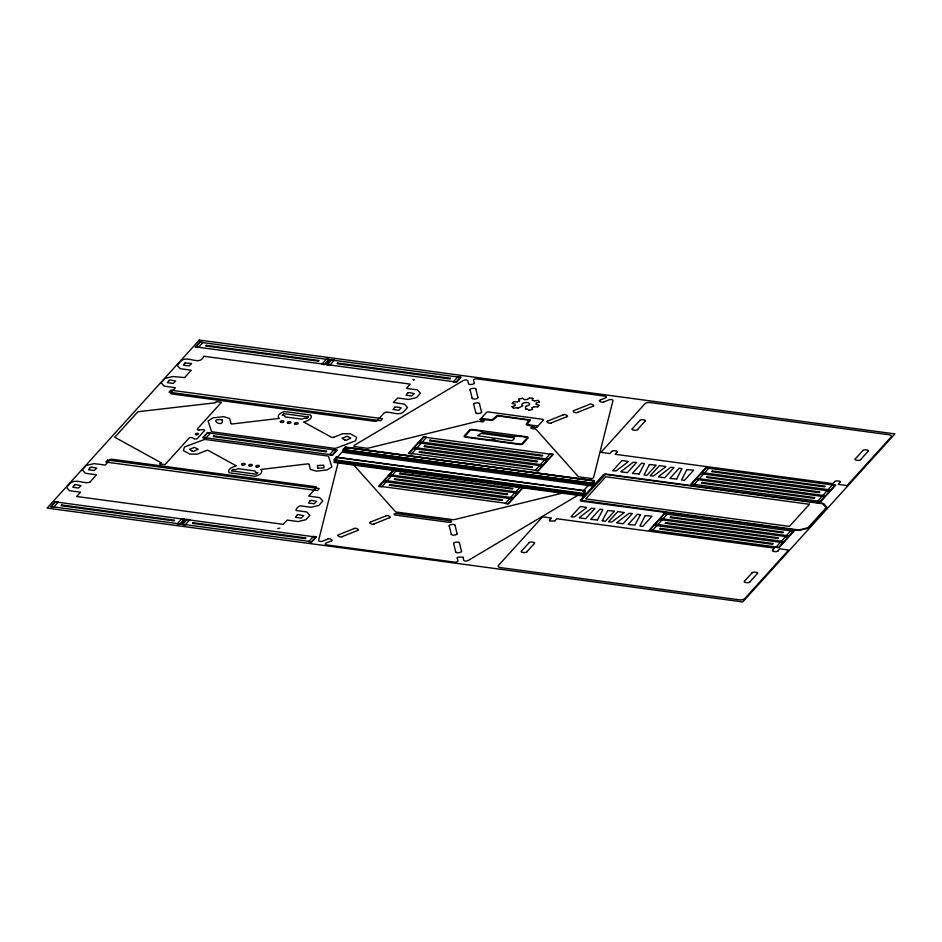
<?xml version="1.0" encoding="UTF-8"?>
<svg xmlns="http://www.w3.org/2000/svg" width="942" height="942" viewBox="0 0 942 942"><rect width="100%" height="100%" fill="white"/><g stroke="black" fill="none" stroke-linecap="round" stroke-linejoin="round"><path stroke-width="1.41" d="M536.21 404.33L536.233 403.117M222.336 419.885C223.796 429.01 206.828 418.001 222.324 419.814M317.642 468.103L317.513 465.525L323.789 465.183L324.013 467.809L317.678 468.233M525.483 409.158L525.612 406.202M526.908 552C525.836 553.154 519.76 552.542 521.303 551.141M555.026 520.95L549.586 521.032L549.422 520.09M637.71 429.67C636.698 430.718 630.987 430.388 632.106 428.81M528.921 542.733C529.957 541.379 535.774 542.109 534.526 543.487M611.593 451.453C612.583 450.158 618.329 450.665 617.198 452.207M639.712 420.403C640.713 419.108 646.495 419.626 645.329 421.156M749.926 582.038C748.972 583.251 742.885 582.686 744.31 581.238M778.057 550.988C777.103 552.177 771.239 551.647 772.44 550.187M860.729 459.708C860.046 460.873 853.77 460.45 855.112 458.907M515.121 405.531L515.215 404.248L512.283 403.447M335.081 461.863L336.212 460.626L336.659 457.412L334.881 459.366L335.081 461.863L582.474 495.245L583.593 494.008L584.04 490.794M584.794 490.676L585.029 493.643L582.91 495.975L334.363 462.44L334.127 459.484L336.247 457.141L584.794 490.676L584.17 494.079L583.051 495.315M215.412 402.293L216.519 401.586L221.335 402.422L197.373 428.928A1.872 0.848 -4.6 0 0 199.186 429.999M476.004 389.034C475.945 387.763 469.363 388.304 469.893 389.764M451.183 534.373C451.689 535.821 457.306 535.032 457.365 533.737M230.696 423.405L231.756 424.018L279.032 418.413M463.24 557.205L457.965 557.063L457.094 558.005M236.018 465.901L235.264 466.266A10.762 4.875 -4.6 0 0 229.283 472.778L255.258 476.287A10.762 4.875 -4.6 0 0 261.158 469.775L260.993 469.658M303.972 421.969L304.831 421.569A10.762 4.875 -4.6 0 0 310.719 415.057L284.731 411.56A10.762 4.875 -4.6 0 0 278.844 418.06L279.032 418.224M215.683 402.74L137.885 411.736L114.771 437.253L161.129 462.781M532.265 400.067L533.09 398.419M597.511 519.925L602.798 509.598L599.948 509.175L590.693 519.395L597.463 519.984M639.182 473.92L644.458 463.605L641.608 463.181L632.353 473.39L639.123 473.991M649.356 464.606L644.081 474.933L646.918 475.357L656.174 465.136L649.427 464.536M645.176 515.674L639.901 525.989L642.738 526.413L651.994 516.192L645.282 515.557M676.662 478.983L681.937 468.657L679.1 468.233L669.844 478.454L676.615 479.042M686.848 469.669L681.561 479.984L684.41 480.42L693.665 470.199L686.895 469.599M260.969 469.434L308.246 463.817L309.306 464.43M472.013 398.231C472.46 399.608 478.171 399.114 478.089 397.536M475.616 412.737C476.051 414.139 481.904 413.526 481.703 412.043M459.578 542.757C459.307 541.509 452.902 542.086 453.467 543.499M455.575 551.965C456.01 553.413 462.039 552.648 461.662 551.258M603.904 401.881L608.991 399.855A2.496 1.13 -4.6 0 1 611.723 399.608A2.496 1.13 -4.6 0 1 612.948 400.644L593.59 477.57A2.025 0.918 -4.6 0 1 590.764 478.454L579.66 476.958A3.132 1.413 -4.6 0 1 577.999 476.275L536.245 429.505A2.496 1.13 -4.6 0 0 534.926 428.963L531.806 428.539A1.507 0.683 -4.6 0 1 531.029 427.692A1.507 0.683 -4.6 0 1 533.007 427.221L535.08 427.491A1.566 0.707 -4.6 0 0 537.128 426.997L543.322 420.156A1.566 0.707 -4.6 0 0 542.521 419.284L488.451 411.984A1.566 0.707 -4.6 0 0 486.402 412.478L480.114 419.449L483.081 420.485A1.507 0.683 -4.6 0 1 483.858 421.333A1.507 0.683 -4.6 0 1 481.88 421.804L478.76 421.38A2.496 1.13 -4.6 0 0 476.84 421.498L368.699 448.039A3.132 1.413 -4.6 0 1 366.297 448.168L355.193 446.673A2.025 0.918 -4.6 0 1 354.357 445.283L463.44 380.474A2.496 1.13 -4.6 0 1 466.066 379.956A2.496 1.13 -4.6 0 1 467.809 380.803L468.433 383.288A2.496 1.13 -4.6 0 1 468.327 383.771C469.246 385.054 474.391 384.572 474.45 383.029M480.208 419.32L481.009 420.203M479.584 403.576C479.313 402.175 473.084 402.858 473.508 404.283M455.151 525.212C454.786 523.882 448.863 524.341 449.063 525.907M161.117 463.005L159.634 464.029L165.085 464.571L189.036 438.136A1.872 0.848 -4.6 0 1 192.239 437.759L194.193 438.819A1.872 0.848 -4.6 0 0 197.408 438.442L204.438 430.682A1.872 0.848 -4.6 0 0 204.226 429.846A1.872 0.848 -4.6 0 0 202.506 429.611L199.245 429.999M231.661 470.741L232.957 469.387L235.618 469.646L238.102 468.669L254.999 470.953L255.353 472.319L257.837 472.719L256.153 474.203L231.744 470.87M308.328 417.094L307.045 418.448L304.384 418.189L301.899 419.166L285.002 416.882L284.637 415.528L282.176 415.139L283.801 413.632L308.293 417M345.337 447.109L343.218 449.452L343.453 452.407L592 485.942L594.119 483.599L593.884 480.644L345.337 447.109L345.573 450.064L343.453 452.407M343.96 449.346L345.738 447.379L345.938 449.887L344.819 451.124L343.383 449.263L344.242 451.041L345.361 449.805L345.161 447.309L593.884 480.644M335.505 459.296L346.103 447.591L592.506 480.832M334.363 462.44L336.482 460.108L336.247 457.141M393.615 469.764L388.869 475.003L392.013 475.427L396.747 470.188M512.212 403.353L513.625 401.787M537.87 406.814L539.283 405.248L536.328 404.436M520.29 486.861L515.557 492.089L518.689 492.513L523.434 487.285M522.68 487.45L518.441 492.136L389.682 474.756L393.933 470.082L401.162 471.059M521.538 551.082L528.992 542.839M549.657 520.031L551.47 518.029L542.592 516.828L498.518 565.388A3.968 1.79 -4.6 0 0 500.579 567.614L739.552 599.854A3.968 1.79 -4.6 0 0 744.745 598.617L788.678 550.022L779.788 548.833L777.974 550.835M611.664 451.559L609.851 453.561L600.972 452.372L644.905 403.788A3.968 1.79 -4.6 0 1 650.086 402.54L889.06 434.78A3.968 1.79 -4.6 0 1 891.12 437.006L847.046 485.577L838.168 484.376L839.993 482.363M632.329 428.751L639.795 420.509M526.825 551.788L534.291 543.558M554.944 520.738L556.757 518.736L774.501 548.114L772.687 550.116M616.963 452.278L615.138 454.279L832.881 483.658L834.694 481.656M637.628 429.458L645.093 421.227M582.874 491.477L588.656 485.095M593.13 480.761L593.33 483.258L592.2 484.506L344.819 451.124M592.777 484.577L593.907 483.34L593.707 480.844M744.557 581.167L752.01 572.936M855.36 458.836L862.813 450.606M749.844 581.885L757.309 573.643M860.647 459.555L868.112 451.312M342.24 536.716C341.122 537.917 335.658 535.445 338.649 534.667M353.957 528.556C355.358 527.202 360.539 530.016 357.583 530.57M374.115 523.976C373.114 525.283 367.451 522.704 370.489 521.962M385.796 515.851C387.174 514.544 392.249 517.229 389.517 517.853M551.294 422.993C550.411 424.183 544.594 421.733 547.702 420.944M563.022 414.833C564.47 413.514 569.521 416.27 566.743 416.835M577.587 412.478C576.339 413.797 571.04 411.124 573.949 410.465M589.268 404.353C590.728 403.011 595.827 405.837 592.895 406.367M206.145 450.512L207.958 450.288L236.006 465.689M333.845 437.323L332.031 437.547L304.019 422.193M327.71 539.024C329.088 537.729 334.245 540.414 331.337 541.038M603.846 401.998C602.433 403.282 597.275 400.691 600.219 399.997M628.161 461.757L616.056 470.965L612.712 470.741L621.967 460.52L628.161 461.415M621.072 471.495L633.189 462.263L636.533 462.487L627.278 472.707L621.143 471.848M586.489 507.75L574.385 516.97L571.052 516.746L580.307 506.525L586.501 507.42M579.401 517.499L591.529 508.268L594.873 508.492L585.618 518.712L579.483 517.853M665.664 466.796L653.536 476.028L650.192 475.804L659.459 465.583L665.653 466.478M658.552 476.558L670.68 467.326L674.013 467.55L664.758 477.771L658.588 476.887M623.981 512.813L611.876 522.021L608.532 521.797L617.787 511.588L623.981 512.472M616.892 522.551L629.009 513.319L632.353 513.543L623.098 523.764L616.904 522.869M527.473 399.42L529.51 397.936M532.077 407.815L534.079 406.791M868.43 451.218C869.796 450.064 863.885 449.075 862.731 450.488M840.311 482.269C841.653 481.044 835.578 480.208 834.612 481.55M757.627 573.548C758.981 572.312 752.799 571.429 751.928 572.83M518.112 408.157L522.786 405.814M517.511 401.81L519.454 400.856M206.074 450.641L197.361 454.138L189.789 454.103L183.337 450.535L184.491 447.003L203.484 439.82A2.496 1.13 -4.6 0 1 205.909 439.561L327.18 455.916A2.496 1.13 -4.6 0 1 328.64 456.705L331.914 466.891L327.11 469.928L316.3 471.165L310.33 469.375L309.164 464.547M333.927 437.206L342.641 433.709L350.2 433.744L356.653 437.312L355.511 440.844L336.506 448.027A2.496 1.13 -4.6 0 1 334.092 448.286L212.821 431.919A2.496 1.13 -4.6 0 1 211.349 431.13L208.088 420.944L212.88 417.907L223.69 416.67L229.671 418.46L230.837 423.288M574.208 410.453L589.209 404.471M547.961 420.933L562.963 414.963M600.478 399.985L605.341 398.054A2.496 1.13 -4.6 0 0 604.858 396.135L477.064 378.884A2.496 1.13 -4.6 0 0 473.59 380.274L474.25 382.958M551.388 422.828L566.389 416.859M577.634 412.349L592.636 406.367M327.651 539.154L322.564 541.179A2.496 1.13 -4.6 0 1 319.833 541.426A2.496 1.13 -4.6 0 1 318.608 540.39L337.954 463.464A2.025 0.918 -4.6 0 1 338.649 462.828M338.908 534.656L353.898 528.674M370.748 521.95L385.737 515.969M331.078 541.049L326.215 542.981A2.496 1.13 -4.6 0 0 326.697 544.9L454.48 562.139A2.496 1.13 -4.6 0 0 457.953 560.761L457.282 558.076M342.335 536.551L357.324 530.57M374.174 523.846L389.164 517.865M512.142 406.638L515.003 405.649M536.351 402.999L539.354 401.963M413.632 380.332L414.233 379.661L412.902 379.473M562.845 492.996L454.703 519.537A2.496 1.13 -4.6 0 1 452.784 519.643L396.629 512.071A2.496 1.13 -4.6 0 1 395.299 511.518L353.556 464.759M518.995 399.09L522.292 398.301M529.204 410.3L532.501 409.499M534.397 400.927L537.929 400.397M513.567 408.204L516.817 407.709M525.636 409.217L527.002 409.075M524.659 399.632L527.237 399.49M513.837 401.716L517.252 401.869M534.338 406.732L537.658 406.873M529.734 397.889L532.984 398.325M345.938 449.887L593.33 483.258M345.573 450.064L594.119 483.599M584.617 490.864L336.082 457.329L335.635 460.544L334.504 461.792L334.881 459.366M336.482 460.108L585.029 493.643M336.212 460.626L583.593 494.008M343.748 462.981L346.468 463.346M404.059 471.447L408.392 472.036M411.289 472.425L415.622 473.002M418.519 473.402L422.864 473.979M425.749 474.368L443.117 476.711M446.002 477.099L450.347 477.688M453.243 478.077L457.577 478.666M460.473 479.054L464.818 479.643M467.703 480.031L477.829 481.397M480.726 481.786L485.071 482.375M487.956 482.763L492.301 483.352M495.198 483.741L499.531 484.329M502.427 484.718L506.761 485.307M509.657 485.695L519.784 487.061M532.348 400.185L534.138 400.903M517.064 407.733L517.9 408.169M522.516 398.313L524.423 399.585M527.237 409.111L528.98 410.276M277.784 528.603L279.809 528.168M538.141 400.432L539.436 401.845M512.071 406.744L513.355 408.157M531.983 407.933L532.619 409.405M518.877 399.196L519.548 400.739M475.828 389.176L477.9 397.465M479.443 403.694L481.515 411.972M470.082 389.835L472.154 398.125M473.696 404.353L475.769 412.631M454.998 525.318L457.07 533.596M459.39 542.91L461.462 551.2M449.252 525.977L451.324 534.255M453.655 543.569L455.728 551.847M463.028 557.417L463.735 560.231A2.496 1.13 -4.6 0 0 465.478 561.067A2.496 1.13 -4.6 0 0 468.092 560.561L577.14 495.728A2.025 0.918 -4.6 0 0 577.623 495.021M351.884 464.076A3.132 1.413 -4.6 0 1 352.72 464.265M537.376 426.726A1.566 0.707 -4.6 0 0 536.575 425.843L528.321 424.724A1.566 0.707 -4.6 0 1 527.52 423.853L530.546 419.979L497.246 415.363L492.807 419.166A1.566 0.707 -4.6 0 1 490.758 419.661L482.504 418.554A1.566 0.707 -4.6 0 0 480.455 419.049M522.492 405.507A3.921 1.778 -4.6 0 1 524.058 402.811A3.921 1.778 -4.6 0 1 529.486 403.541A3.921 1.778 -4.6 0 1 526.354 406.026M534.503 427.421A1.519 0.683 -4.6 0 1 533.831 427.197L533.608 426.938A1.672 0.754 -4.6 0 1 533.725 426.514L527.873 425.219A2.814 1.272 -4.6 0 1 526.437 423.641L529.086 420.226L497.8 415.928L493.997 419.261A2.814 1.272 -4.6 0 1 490.311 420.156L483.658 419.755A1.672 0.754 -4.6 0 1 483.069 420.12L482.469 420.262A1.519 0.683 -4.6 0 1 481.586 420.273M581.261 500.343L798.851 529.981L808.036 527.732L826.205 507.608L822.507 503.723L605.435 474.438L581.261 500.308M74.394 485.142L72.793 487.261L78.527 488.027L81.024 485.648L75.796 484.6L74.394 485.095M89.973 482.104C85.086 484.565 76.384 478.406 70.462 483.01L66.493 487.391L69.555 490.747L80.529 492.183L76.702 496.505L283.212 524.341L287.18 520.066L298.084 521.574L305.903 519.69L309.859 515.309L306.798 511.953L297.166 510.658C293.716 511.353 298.72 504.665 301.405 505.972L311.048 507.279L318.855 505.383L322.812 501.014L319.762 497.659L308.682 496.069L316.359 487.756A1.872 0.848 -4.6 0 0 315.393 486.696L112.322 459.296A1.872 0.848 -4.6 0 0 109.861 459.896L105.327 465.065L94 463.617L86.193 465.513L82.237 469.881L85.286 473.237L96.449 474.78L89.973 482.104M90.126 467.632L88.536 469.752L94.271 470.517L96.767 468.127L91.539 467.091L90.138 467.609M169.03 380.509L167.44 382.64L173.175 383.406L175.659 381.015L170.431 379.979L169.042 380.462M184.714 377.507L191.226 370.23L180.146 368.652L177.084 365.296L181.052 360.916C187.882 354.84 199.892 366.45 203.743 356.241L410.229 384.124L406.414 388.422L417.388 389.858L420.45 393.214L416.494 397.595L408.675 399.479L397.76 397.971L393.356 402.434L404.436 404.165L407.497 407.521L403.529 411.889C398.219 416.776 387.845 409.958 384.101 412.961L377.083 420.709A1.872 0.848 -4.6 0 1 374.622 421.31L171.55 393.909A1.872 0.848 -4.6 0 1 170.584 392.849L175.377 387.715L164.191 386.126L161.141 382.77L165.097 378.39L172.904 376.506L184.691 377.601M184.985 363.035L183.396 365.155L189.13 365.932L191.615 363.541L185.009 362.941M297.036 515.18L295.447 517.299L301.181 518.076L303.677 515.686L298.355 514.638L297.048 515.156M310 500.861L308.411 502.981L314.145 503.758L316.63 501.368L311.307 500.332L310.012 500.814M394.674 407.38L393.085 409.511L398.819 410.276L401.304 407.886L396.076 406.85L394.674 407.356M407.639 393.073L406.049 395.193L411.772 395.97L414.268 393.579L409.04 392.543L407.639 393.073M344.772 439.89L346.303 440.244L350.813 438.124L347.068 436.287L342.064 438.289L344.772 439.89M192.097 451.006L193.628 451.371L198.15 449.252L194.417 447.403L189.436 449.358L192.109 450.959M602.279 520.726L605.259 521.362L614.514 511.141L607.755 510.529L602.303 520.679M640.407 514.838L634.896 525.094L628.173 524.447L637.44 514.238L640.407 514.803M477.924 435.734L511.047 440.62C512.472 441.033 515.592 438.254 513.743 437.771L481.009 433.355L477.971 435.64M827.147 507.561L808.966 527.791A1.872 0.848 -4.6 0 1 807.93 528.309L799.687 530.299A1.872 0.848 -4.6 0 1 798.263 530.381L581.45 501.12A1.872 0.848 -4.6 0 1 580.484 500.061L603.539 474.627A1.896 0.86 -4.6 0 1 606.012 474.038L822.79 503.299A1.872 0.848 -4.6 0 1 823.791 503.699L827.147 507.561M199.292 340.062L47.1 508.091L742.708 601.938L894.9 433.909L199.292 340.062M55.225 501.591L50.479 506.831L53.623 507.255L58.357 502.015L55.225 501.591M199.845 341.922L195.1 347.162L198.244 347.586L202.989 342.346L199.845 341.922M55.531 501.909L51.292 506.596L180.052 523.964L184.291 519.278L55.531 501.909M200.163 342.24L195.924 346.915L324.672 364.295L328.911 359.608L200.163 342.24M61.701 504.983L61.077 505.677L173.893 520.891L174.517 520.208L61.701 504.983M206.322 345.314L205.697 345.997L318.514 361.222L319.138 360.527L206.322 345.314M107.647 460.014L105.798 462.051L317.407 490.605L319.267 488.557L107.647 460.014M170.891 390.188L169.042 392.225L380.662 420.78L382.511 418.731L170.891 390.188M207.475 432.531L202.73 437.759L205.874 438.183L210.608 432.955L207.475 432.531M207.782 432.849L203.543 437.524L332.302 454.904L336.541 450.217L207.782 432.849M213.952 435.922L213.328 436.605L326.144 451.83L326.768 451.136L213.952 435.922M181.9 518.689L177.167 523.917L180.299 524.341L185.044 519.113L181.9 518.689M326.521 359.02L321.787 364.248L324.919 364.672L329.665 359.444L326.521 359.02M186.681 519.336L181.947 524.564L185.079 524.988L189.825 519.76L186.681 519.336M331.301 359.656L326.568 364.895L329.7 365.319L334.445 360.079L331.301 359.656M186.999 519.643L182.76 524.329L311.508 541.697L315.747 537.022L186.999 519.643M331.619 359.974L327.38 364.66L456.128 382.028L460.367 377.342L331.619 359.974M193.157 522.716L192.533 523.411L305.349 538.624L305.973 537.941L193.157 522.716M337.778 363.047L337.154 363.742L449.97 378.955L450.594 378.272L337.778 363.047M334.151 449.628L329.417 454.856L332.55 455.28L337.295 450.041L334.151 449.628M313.368 536.422L308.623 541.662L311.767 542.086L316.5 536.846L313.368 536.422M457.989 376.753L453.243 381.981L456.387 382.405L461.121 377.177L457.989 376.753M383.264 481.197L378.519 486.425L381.663 486.849L386.397 481.621L383.264 481.197M388.493 475.416L383.759 480.644L386.891 481.068L391.637 475.84L388.493 475.416M413.138 448.204L408.392 453.443L411.536 453.867L416.282 448.627L413.138 448.204M418.248 442.563L413.514 447.791L416.647 448.215L421.392 442.987L418.248 442.563M423.488 436.782L418.754 442.01L421.886 442.434L426.632 437.206L423.488 436.782M383.571 481.515L379.332 486.19L508.079 503.558L512.33 498.883L383.571 481.515M388.81 475.722L384.572 480.408L513.319 497.776L517.558 493.102L388.81 475.722M413.456 448.522L409.217 453.208L537.964 470.576L542.203 465.89L413.456 448.522M418.566 442.87L414.327 447.556L543.075 464.924L547.314 460.249L418.566 442.87M423.806 437.088L419.567 441.774L548.315 459.143L552.554 454.456L423.806 437.088M389.741 484.577L389.117 485.271L501.933 500.496L502.545 499.802L389.741 484.577M394.969 478.795L394.345 479.49L507.161 494.703L507.785 494.02L394.969 478.795M400.091 473.155L399.467 473.838L512.283 489.063L512.907 488.368L400.091 473.155M419.614 451.595L418.99 452.278L531.806 467.503L532.43 466.82L419.614 451.595M424.724 445.943L424.1 446.638L536.916 461.863L537.541 461.168L424.724 445.943M429.964 440.161L429.34 440.856L542.156 456.069L542.78 455.386L429.964 440.161M469.328 430.27L464.324 435.805A2.496 1.13 -4.6 0 0 465.607 437.206L519.666 444.506A2.496 1.13 -4.6 0 0 522.951 443.706L527.956 438.183A2.496 1.13 -4.6 0 0 526.672 436.77L472.613 429.481A2.496 1.13 -4.6 0 0 469.328 430.27M470.258 430.4L465.242 435.922A1.484 0.671 -4.6 0 0 466.007 436.758L490.97 440.126A2.261 1.024 -4.6 0 1 493.914 439.443A2.261 1.024 -4.6 0 1 495.115 440.691L520.078 444.059A1.484 0.671 -4.6 0 0 522.021 443.588L527.025 438.054A1.484 0.671 -4.6 0 0 526.272 437.218L516.487 435.899A2.261 1.024 -4.6 0 1 513.543 436.582L483.305 432.508A2.261 1.024 -4.6 0 1 482.104 431.259L472.201 429.929A1.484 0.671 -4.6 0 0 470.258 430.4M509.94 498.283L505.195 503.523L508.339 503.946L513.072 498.707L509.94 498.283M515.18 492.501L510.434 497.741L513.578 498.165L518.312 492.925L515.18 492.501M539.813 465.301L535.08 470.529L538.212 470.953L542.957 465.725L539.813 465.301M544.935 459.649L540.19 464.889L543.334 465.313L548.067 460.073L544.935 459.649M550.175 453.867L545.43 459.107L548.574 459.519L553.307 454.291L550.175 453.867M653.925 524.977L649.191 530.216L652.323 530.64L657.069 525.4L653.925 524.977M659.164 519.195L654.431 524.423L657.563 524.847L662.308 519.619L659.164 519.195M664.287 513.543L659.541 518.783L662.685 519.207L667.419 513.967L664.287 513.543M695.549 479.031L690.804 484.259L693.948 484.683L698.681 479.454L695.549 479.031M700.66 473.379L695.926 478.618L699.058 479.042L703.804 473.802L700.66 473.379M705.899 467.597L701.166 472.837L704.298 473.249L709.043 468.021L705.899 467.597M654.243 525.295L650.004 529.981L778.751 547.349L782.99 542.663L654.243 525.295M659.482 519.513L655.243 524.188L783.991 541.568L788.23 536.881L659.482 519.513M664.593 513.861L660.354 518.547L789.102 535.916L793.352 531.229L664.593 513.861M695.867 479.337L691.616 484.023L820.376 501.391L824.615 496.717L695.867 479.337M700.978 473.696L696.739 478.383L825.486 495.751L829.725 491.065L700.978 473.696M706.217 467.915L701.978 472.59L830.726 489.97L834.965 485.283L706.217 467.915M660.401 528.368L659.777 529.051L772.593 544.276L773.217 543.581L660.401 528.368M665.641 522.586L665.017 523.269L777.833 538.494L778.457 537.8L665.641 522.586M670.763 516.934L670.139 517.617L782.955 532.842L783.579 532.159L670.763 516.934M702.026 482.41L701.401 483.105L814.218 498.33L814.842 497.635L702.026 482.41M707.136 476.77L706.512 477.453L819.328 492.678L819.952 491.995L707.136 476.77M712.376 470.988L711.752 471.671L824.568 486.896L825.192 486.202L712.376 470.988M809.449 504.276L789.408 526.401L585.688 498.907L605.765 476.782L809.449 504.276M780.612 542.074L775.867 547.302L779.01 547.726L783.744 542.498L780.612 542.074M785.852 536.281L781.106 541.52L784.25 541.944L788.984 536.705L785.852 536.281M790.962 530.64L786.217 535.868L789.361 536.292L794.094 531.064L790.962 530.64M822.225 496.116L817.491 501.356L820.623 501.78L825.369 496.54L822.225 496.116M827.347 490.476L822.601 495.704L825.745 496.128L830.479 490.9L827.347 490.476M832.587 484.694L827.841 489.922L830.974 490.346L835.719 485.118L832.587 484.694M450.535 520.832L396.476 513.531A1.719 0.777 -4.6 0 0 394.215 514.085A1.719 0.777 -4.6 0 0 395.098 515.05L449.169 522.351A1.719 0.777 -4.6 0 0 451.418 521.797A1.719 0.777 -4.6 0 0 450.535 520.832M196.171 434.686A1.566 0.707 -4.6 0 0 198.479 433.909A1.566 0.707 -4.6 0 0 196.124 433.461A1.566 0.707 -4.6 0 0 196.171 434.686M256.719 467.008A1.872 0.848 -4.6 0 0 259.497 466.078A1.872 0.848 -4.6 0 0 256.671 465.536A1.872 0.848 -4.6 0 0 256.719 467.008M249.595 466.043A1.872 0.848 -4.6 0 0 252.362 465.113A1.872 0.848 -4.6 0 0 249.536 464.583A1.872 0.848 -4.6 0 0 249.595 466.043M242.459 465.077A1.872 0.848 -4.6 0 0 245.238 464.147A1.872 0.848 -4.6 0 0 242.4 463.617A1.872 0.848 -4.6 0 0 242.459 465.077M281.128 422.393A1.872 0.848 -4.6 0 0 283.907 421.451A1.872 0.848 -4.6 0 0 281.081 420.921A1.872 0.848 -4.6 0 0 281.128 422.393M288.264 423.347A1.872 0.848 -4.6 0 0 291.043 422.416A1.872 0.848 -4.6 0 0 288.205 421.886A1.872 0.848 -4.6 0 0 288.264 423.347M295.399 424.312A1.872 0.848 -4.6 0 0 298.167 423.382A1.872 0.848 -4.6 0 0 295.341 422.84A1.872 0.848 -4.6 0 0 295.399 424.312"/></g></svg>
